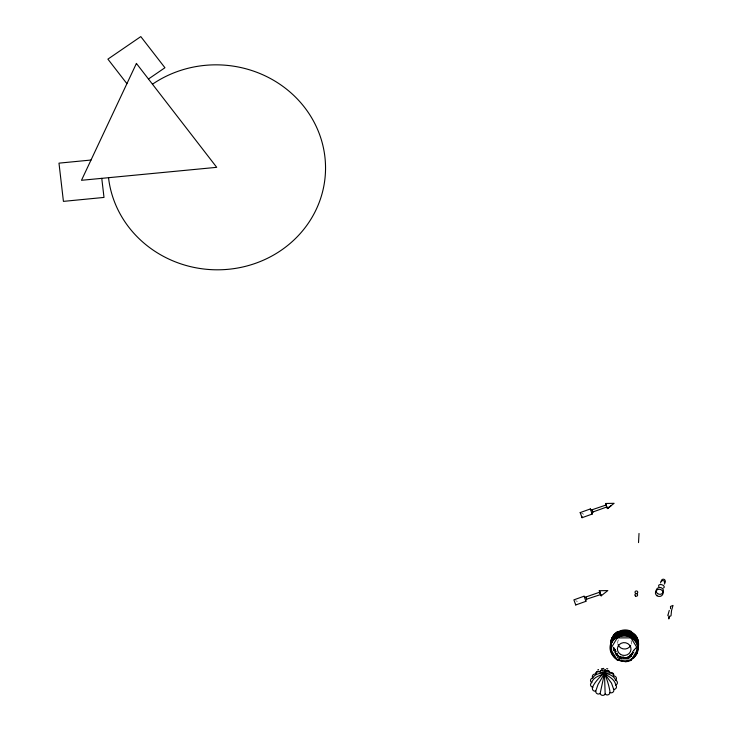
<?xml version="1.0" encoding="UTF-8"?>
<svg xmlns="http://www.w3.org/2000/svg" width="732" height="732" viewBox="0 0 732 732"><rect width="100%" height="100%" fill="white"/><g stroke="black" fill="none" stroke-linecap="round" stroke-linejoin="round"><path stroke-width="0.55" stroke-dasharray="3.66 2.75" d="M635.696 647.884L634.763 649.778M629.831 655.506L632.173 654.408L635.605 647.674M632.045 652.825L634.854 648.177M635.147 648.634L632.384 651.883M616.939 655.442L621.871 657.556L627.187 657.748L629.74 657.107L633.857 651.992L633.116 652.779M630.453 654.683L633.436 651.453L632.631 652.194M633.638 652.386L634.132 651.983M632.722 654.069L633.244 653.703L631.002 654.06M626.702 658.855L631.304 655.726L630.334 656.265M633.134 652.761L631.478 653.758M632.924 653.42L630.673 654.655M630.636 656.631L631.588 656.055M631.963 655.048L632.512 654.719M631.524 656.329L629.74 657.107M631.396 655.35L627.681 656.595M631.176 655.991L624.78 657.363L618.924 656M629.401 655.122L633.528 653.337M630.719 657.245L624.277 658.425L617.863 656.558M625.384 658.635L631.862 656.668M628.239 657.071L629.31 656.723M628.148 658.681L629.227 658.324M621.871 657.556L624.021 656.86M629.273 658.315L627.351 658.773M618.604 658.041L631.625 656.769M626.336 657.967L617.195 657.812M629.474 655.762L631.743 655.689M622.877 657.876L624.03 658.013M618.101 654.984L615.85 654.637L616.381 655.048M622.694 658.791L617.634 656.979M627.287 658.846L619.537 656.833M620.416 656.055L621.056 656.256M620.48 658.8L619.217 658.324M617.067 655.479L620.279 656.613L619.208 656.128M618.375 658.48L618.979 658.763M581.949 513.407L583.66 514.23M575.654 600.67L577.374 601.494M612.721 649.87L616.692 652.011M615.521 654.683L621.779 659.148M615.539 653.813L618.32 655.707M617.415 657.4L618 657.739M619.162 656.11L624.03 658.937M617.588 654.188L614.944 652.13M617.369 654.609L614.752 652.505M616.719 655.845L617.286 656.22M618.192 655.552L616.344 654.124M616.783 651.709L612.803 647.774M614.038 651.151L614.477 651.654M615.713 650.08L614.349 648.204M614.898 650.775L615.621 651.681M614.807 652.377L615.539 653.283M613.233 650.08L613.617 650.629M615.182 650.016L613.48 647.006L615.941 653.026M613.773 647.28L617.808 653.777M613.105 647.957L617.726 655.378M613.068 647.619L613.535 650.812M631.011 640.656A6.798 6.405 3.1 0 1 631.14 644.233M617.817 643.455A6.798 6.405 3.1 0 1 618.439 639.768"/><path stroke-width="1.1" d="M632.439 633.308L631.286 631.451C622.337 626.546 609.756 634.196 610.854 644.581M609.957 692.582C610.332 689.352 603.287 664.144 600.057 671.756A2.718 2.562 3.1 0 0 595.692 674.117A2.718 2.562 3.1 0 0 592.728 677.96A2.718 2.562 3.1 0 0 591.694 682.608A2.718 2.562 3.1 0 0 592.764 687.275A2.718 2.562 3.1 0 0 595.747 691.136A2.718 2.562 3.1 0 0 600.13 693.524A2.718 2.562 3.1 0 0 605.163 694.037A2.718 2.562 3.1 0 0 609.957 692.582A2.718 2.562 3.1 0 0 613.709 689.407A2.718 2.562 3.1 0 0 615.749 685.07A2.718 2.562 3.1 0 0 615.731 680.312C613.023 672.443 596.662 670.421 592.728 677.96M606.947 506.937L593.002 511.952M615.731 680.312A2.718 2.562 3.1 0 0 613.663 675.956A2.718 2.562 3.1 0 0 609.893 672.754C608.85 665.763 592.819 683.578 592.764 687.275M610.534 649.046L617.268 637.892L630.938 637.865L637.874 649L631.13 660.163L617.469 660.191L610.534 649.046C609.957 629.666 643.263 632.073 637.206 651.562M610.863 645.551L611.293 639.704L613.626 634.992A13.917 13.423 -12.3 0 1 617.643 631.515M605.163 694.037L604.458 673.541L605.108 669.441L605.08 671.271A2.718 2.562 3.1 0 1 609.893 672.754M638.524 542.613L639.018 533.454M600.13 693.524L604.458 673.541C607.295 672.937 613.48 671.445 613.663 675.956M610.881 642.641A13.917 13.505 12.5 0 0 610.9 643.291L610.827 650.382M575.773 604.33L575.736 604.971L585.884 601.329L585.893 600.56M595.747 691.136L598.044 684.447L604.458 673.541C608.685 676.542 614.944 679.342 615.749 685.07M637.975 646.878C640.079 628.367 608.228 629.767 610.863 647.802M595.692 674.117C596.269 669.716 602.043 672.397 604.458 673.541L611.513 683.148L613.709 689.407M610.854 642.934C611.449 627.223 637.947 626.455 638.222 642.595M610.845 643.245C611.742 626.07 641.47 628.239 637.911 645.743M591.694 682.608C593.14 677.109 599.901 675.599 604.458 673.541M637.947 646.74C635.321 615.905 593.378 642.129 617.469 660.191M667.877 615.731L667.95 615.246M669.103 616.042C669.441 618.577 668.353 620.443 668.892 617.149A2.26 2.132 3.1 0 1 669.258 616.701L671.006 615.768L671.528 610.589L673.019 605.401L670.466 606.48L670.558 608.75M637.188 650.693C646.109 628.998 608.896 624.231 610.836 646.841M637.901 646.603C641.287 627.791 608.539 628.047 610.891 646.521M617.268 637.892C625.357 632.009 640.509 639.311 637.169 649.806M668.06 614.724L669.268 610.415M592.051 512.711L592.206 514.056L582.032 517.707L581.903 516.353M590.98 509.811L590.34 508.95L592.179 514.065M584.621 596.937L584.054 596.205L585.929 601.301M637.828 647.335L637.279 649.083M637.755 647.198L637.151 648.918M637.307 650.839C643.227 630.353 607.505 629.822 610.9 650.062M637.298 649.961C643.501 630.023 608.878 628.266 610.808 648.122M637.105 652.285L637.92 647.527M637.261 648.204L637.481 647.637M637.115 648.04L637.362 647.481M590.331 508.96L580.183 512.601L582.059 517.698M606.215 504.961L592.087 509.765L593.021 512.299M606.023 504.778L606.508 506.581M607.441 508.575L605.565 503.488L614.102 503.314L607.395 508.603L607.377 507.706M584.035 596.223L573.888 599.865L575.709 604.961M599.874 592.133L585.792 597.028L586.689 599.59M599.728 592.032L599.883 592.947M601.155 595.839L599.27 590.742L607.807 590.568L601.109 595.866L601.054 594.823M636.584 653.392L636.858 652.843M636.41 653.218L636.712 652.679M636.282 653.932L635.577 654.957M635.797 655.158C640.125 649.476 637.334 640.656 630.938 637.865M635.422 655.652L633.683 657.455M633.381 657.19L633.866 656.787M632.668 658.224L633.189 657.858M148.459 79.019L164.938 67.737L140.8 36.6L107.897 59.136L126.91 83.658M601.375 668.819L603.808 668.389M631.57 658.901L632.128 658.571M597.843 669.762L598.511 669.515M630.408 659.459L631.002 659.193M630.179 660.081L633.967 657.72L636.62 654.289A13.917 12.517 10.8 0 0 637.837 649M600.679 594.558L586.689 599.142M605.565 503.488L606.005 503.973M580.202 512.592L580.833 513.452M599.27 590.742L599.901 591.602M628.312 660.694L627.013 660.95M91.006 160.034L58.981 163.145L63.428 201.373L103.999 197.43L101.766 178.343M606.608 668.673L607.77 668.81M625.448 661.637L620.791 661.069L616.545 659.056M629.008 631.46L631.286 631.451M622.356 660.895L621.038 660.593M619.126 659.935L619.757 660.182M592.106 509.765L592.563 510.588M585.81 597.028L586.204 597.687M616.005 658.654L614.971 657.793M600.579 594.53L600.002 593.313M614.038 656.833L614.496 657.318M613.361 655.442L613.773 655.963M613.608 656.32L611.842 653.511M611.97 653.173L612.272 653.768M611.696 652.578L611.229 651.334M611.577 652.907L610.964 651.023M611.33 651.004L611.559 651.626M610.845 649.092C608.008 632.256 637.142 628.669 638.002 645.935M152.476 84.207A108.839 102.462 3.1 0 1 314.376 122.711A108.839 102.462 3.1 0 1 247.041 265.936A108.839 102.462 3.1 0 1 108.528 177.693M635.76 593.359A1.363 1.281 3.1 0 1 635.294 591.474A1.363 1.281 3.1 0 1 637.343 591.328A1.363 1.281 3.1 0 1 637.224 593.259M658.892 586.625A2.91 1.693 17.9 0 1 659.889 584.603A2.91 1.693 17.9 0 1 663.567 585.701A2.91 1.693 17.9 0 1 663.494 587.997M660.667 582.965A2.169 2.022 4.7 0 1 663.476 580.705A2.169 2.022 4.7 0 1 664.272 584.109M661.453 581.51A1.922 1.812 3.1 0 1 662.606 579.332A1.922 1.812 3.1 0 1 665.022 580.229A1.922 1.812 3.1 0 1 664.308 582.571M631.167 660.218A13.917 12.993 22.6 0 1 625.457 661.737M630.664 645.459A6.798 6.405 3.1 0 1 618.092 644.581M600.057 671.756A2.718 2.562 3.1 0 1 605.08 671.271M136.417 63.437L81.49 180.292L216.718 167.326L136.417 63.437M610.744 505.958L607.459 508.53L610.772 505.94M635.495 596.049A1.363 1.281 3.1 0 0 637.609 595.07A1.363 1.281 3.1 0 0 635.641 593.835A1.363 1.281 3.1 0 0 635.495 596.049M657.665 593.67A3.66 3.45 2.7 0 0 663.457 591.282A3.66 3.45 2.7 0 0 658.342 587.732A3.66 3.45 2.7 0 0 657.665 593.67M656.988 595.775A3.852 3.623 3.1 0 0 663.082 593.277A3.852 3.623 3.1 0 0 657.702 589.544A3.852 3.623 3.1 0 0 656.988 595.775M620.507 654.381A6.798 6.405 3.1 0 0 630.993 649.394A6.798 6.405 3.1 0 0 621.102 643.309A6.798 6.405 3.1 0 0 620.507 654.381"/></g></svg>
